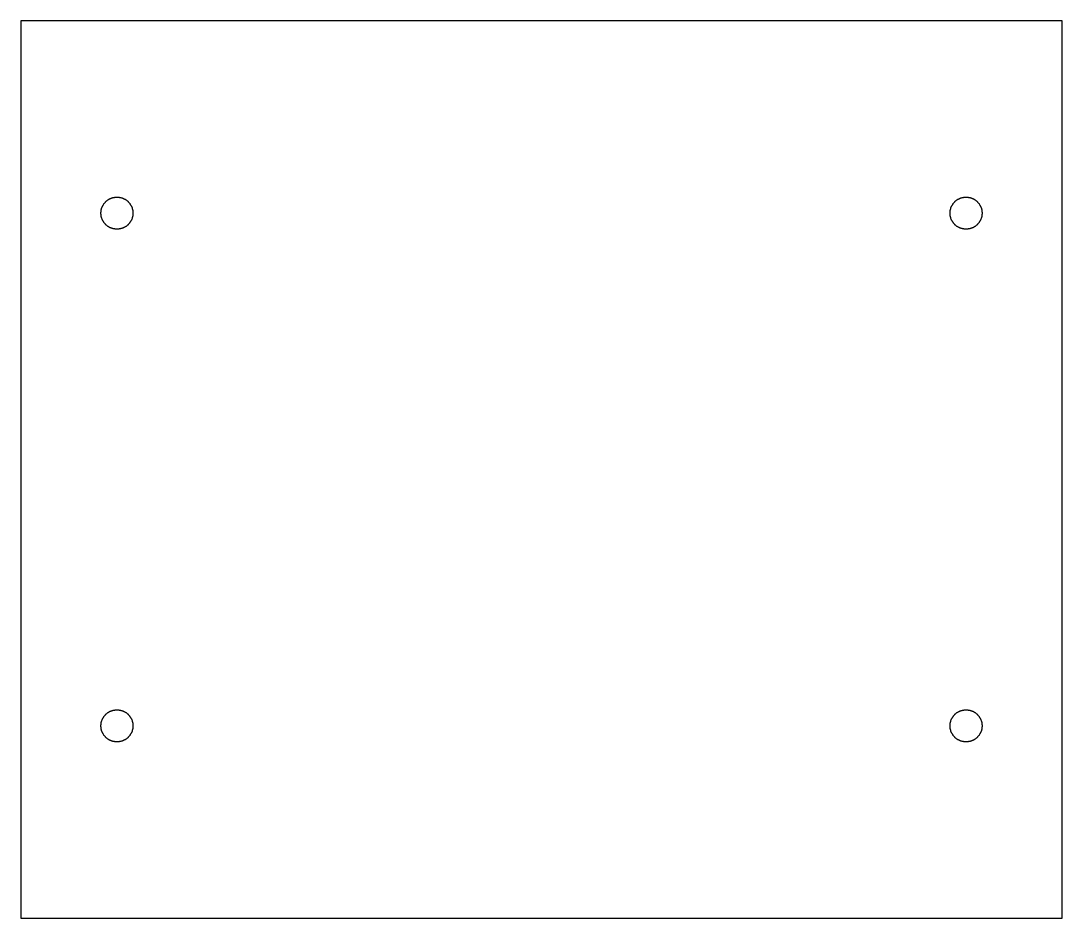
# Model space of a CAD drawing. Header units: millimetres. Extents: x -204 to 87, y -44 to 247.
# Drawn here: x -204 to -74, y 135 to 247 of the extents above; entities that cross this region are included whole.
import ezdxf

# ---------------------------------------------------------------- set-up
doc = ezdxf.new("R2010")
doc.units = ezdxf.units.MM
doc.layers.add('For Laser Cutter', color=18, linetype='Continuous', true_color=0x000000)

msp = doc.modelspace()

# ---------------------------------------------------------------- linework, layer by layer
at = {"layer": 'For Laser Cutter'}
for points in [[(-74, 247), (-204, 247), (-204, 135), (-74, 135)], [(-192, 221), (-192.04, 221), (-192.09, 221), (-192.13, 221), (-192.18, 221.01), (-192.23, 221.01), (-192.27, 221.02), (-192.32, 221.03), (-192.36, 221.03), (-192.41, 221.04), (-192.46, 221.05), (-192.5, 221.06), (-192.55, 221.08), (-192.6, 221.09), (-192.64, 221.11), (-192.69, 221.12), (-192.74, 221.14), (-192.78, 221.16), (-192.83, 221.18), (-192.87, 221.2), (-192.92, 221.22), (-192.96, 221.25), (-193.01, 221.27), (-193.05, 221.3), (-193.09, 221.33), (-193.14, 221.35), (-193.18, 221.38), (-193.22, 221.42), (-193.26, 221.45), (-193.3, 221.48), (-193.34, 221.51), (-193.38, 221.55), (-193.41, 221.59), (-193.45, 221.62), (-193.49, 221.66), (-193.52, 221.7), (-193.55, 221.74), (-193.58, 221.78), (-193.62, 221.82), (-193.65, 221.86), (-193.67, 221.91), (-193.7, 221.95), (-193.73, 221.99), (-193.75, 222.04), (-193.78, 222.08), (-193.8, 222.13), (-193.82, 222.17), (-193.84, 222.22), (-193.86, 222.26), (-193.88, 222.31), (-193.89, 222.36), (-193.91, 222.4), (-193.92, 222.45), (-193.94, 222.5), (-193.95, 222.54), (-193.96, 222.59), (-193.97, 222.64), (-193.97, 222.68), (-193.98, 222.73), (-193.99, 222.77), (-193.99, 222.82), (-194, 222.87), (-194, 222.91), (-194, 222.96), (-194, 223), (-194, 223.04), (-194, 223.09), (-194, 223.13), (-193.99, 223.18), (-193.99, 223.23), (-193.98, 223.27), (-193.97, 223.32), (-193.97, 223.36), (-193.96, 223.41), (-193.95, 223.46), (-193.94, 223.5), (-193.92, 223.55), (-193.91, 223.6), (-193.89, 223.64), (-193.88, 223.69), (-193.86, 223.74), (-193.84, 223.78), (-193.82, 223.83), (-193.8, 223.87), (-193.78, 223.92), (-193.75, 223.96), (-193.73, 224.01), (-193.7, 224.05), (-193.67, 224.09), (-193.65, 224.14), (-193.62, 224.18), (-193.58, 224.22), (-193.55, 224.26), (-193.52, 224.3), (-193.49, 224.34), (-193.45, 224.38), (-193.41, 224.41), (-193.38, 224.45), (-193.34, 224.49), (-193.3, 224.52), (-193.26, 224.55), (-193.22, 224.58), (-193.18, 224.62), (-193.14, 224.65), (-193.09, 224.67), (-193.05, 224.7), (-193.01, 224.73), (-192.96, 224.75), (-192.92, 224.78), (-192.87, 224.8), (-192.83, 224.82), (-192.78, 224.84), (-192.74, 224.86), (-192.69, 224.88), (-192.64, 224.89), (-192.6, 224.91), (-192.55, 224.92), (-192.5, 224.94), (-192.46, 224.95), (-192.41, 224.96), (-192.36, 224.97), (-192.32, 224.97), (-192.27, 224.98), (-192.23, 224.99), (-192.18, 224.99), (-192.13, 225), (-192.09, 225), (-192.04, 225), (-192, 225), (-191.96, 225), (-191.91, 225), (-191.87, 225), (-191.82, 224.99), (-191.77, 224.99), (-191.73, 224.98), (-191.68, 224.97), (-191.64, 224.97), (-191.59, 224.96), (-191.54, 224.95), (-191.5, 224.94), (-191.45, 224.92), (-191.4, 224.91), (-191.36, 224.89), (-191.31, 224.88), (-191.26, 224.86), (-191.22, 224.84), (-191.17, 224.82), (-191.13, 224.8), (-191.08, 224.78), (-191.04, 224.75), (-190.99, 224.73), (-190.95, 224.7), (-190.91, 224.67), (-190.86, 224.65), (-190.82, 224.62), (-190.78, 224.58), (-190.74, 224.55), (-190.7, 224.52), (-190.66, 224.49), (-190.62, 224.45), (-190.59, 224.41), (-190.55, 224.38), (-190.51, 224.34), (-190.48, 224.3), (-190.45, 224.26), (-190.42, 224.22), (-190.38, 224.18), (-190.35, 224.14), (-190.33, 224.09), (-190.3, 224.05), (-190.27, 224.01), (-190.25, 223.96), (-190.22, 223.92), (-190.2, 223.87), (-190.18, 223.83), (-190.16, 223.78), (-190.14, 223.74), (-190.12, 223.69), (-190.11, 223.64), (-190.09, 223.6), (-190.08, 223.55), (-190.06, 223.5), (-190.05, 223.46), (-190.04, 223.41), (-190.03, 223.36), (-190.03, 223.32), (-190.02, 223.27), (-190.01, 223.23), (-190.01, 223.18), (-190, 223.13), (-190, 223.09), (-190, 223.04), (-190, 223), (-190, 222.96), (-190, 222.91), (-190, 222.87), (-190.01, 222.82), (-190.01, 222.77), (-190.02, 222.73), (-190.03, 222.68), (-190.03, 222.64), (-190.04, 222.59), (-190.05, 222.54), (-190.06, 222.5), (-190.08, 222.45), (-190.09, 222.4), (-190.11, 222.36), (-190.12, 222.31), (-190.14, 222.26), (-190.16, 222.22), (-190.18, 222.17), (-190.2, 222.13), (-190.22, 222.08), (-190.25, 222.04), (-190.27, 221.99), (-190.3, 221.95), (-190.33, 221.91), (-190.35, 221.86), (-190.38, 221.82), (-190.42, 221.78), (-190.45, 221.74), (-190.48, 221.7), (-190.51, 221.66), (-190.55, 221.62), (-190.59, 221.59), (-190.62, 221.55), (-190.66, 221.51), (-190.7, 221.48), (-190.74, 221.45), (-190.78, 221.42), (-190.82, 221.38), (-190.86, 221.35), (-190.91, 221.33), (-190.95, 221.3), (-190.99, 221.27), (-191.04, 221.25), (-191.08, 221.22), (-191.13, 221.2), (-191.17, 221.18), (-191.22, 221.16), (-191.26, 221.14), (-191.31, 221.12), (-191.36, 221.11), (-191.4, 221.09), (-191.45, 221.08), (-191.5, 221.06), (-191.54, 221.05), (-191.59, 221.04), (-191.64, 221.03), (-191.68, 221.03), (-191.73, 221.02), (-191.77, 221.01), (-191.82, 221.01), (-191.87, 221), (-191.91, 221), (-191.96, 221)], [(-86, 221), (-86.04, 221), (-86.09, 221), (-86.13, 221), (-86.18, 221.01), (-86.23, 221.01), (-86.27, 221.02), (-86.32, 221.03), (-86.36, 221.03), (-86.41, 221.04), (-86.46, 221.05), (-86.5, 221.06), (-86.55, 221.08), (-86.6, 221.09), (-86.64, 221.11), (-86.69, 221.12), (-86.74, 221.14), (-86.78, 221.16), (-86.83, 221.18), (-86.87, 221.2), (-86.92, 221.22), (-86.96, 221.25), (-87.01, 221.27), (-87.05, 221.3), (-87.09, 221.33), (-87.14, 221.35), (-87.18, 221.38), (-87.22, 221.42), (-87.26, 221.45), (-87.3, 221.48), (-87.34, 221.51), (-87.38, 221.55), (-87.41, 221.59), (-87.45, 221.62), (-87.49, 221.66), (-87.52, 221.7), (-87.55, 221.74), (-87.58, 221.78), (-87.62, 221.82), (-87.65, 221.86), (-87.67, 221.91), (-87.7, 221.95), (-87.73, 221.99), (-87.75, 222.04), (-87.78, 222.08), (-87.8, 222.13), (-87.82, 222.17), (-87.84, 222.22), (-87.86, 222.26), (-87.88, 222.31), (-87.89, 222.36), (-87.91, 222.4), (-87.92, 222.45), (-87.94, 222.5), (-87.95, 222.54), (-87.96, 222.59), (-87.97, 222.64), (-87.97, 222.68), (-87.98, 222.73), (-87.99, 222.77), (-87.99, 222.82), (-88, 222.87), (-88, 222.91), (-88, 222.96), (-88, 223), (-88, 223.04), (-88, 223.09), (-88, 223.13), (-87.99, 223.18), (-87.99, 223.23), (-87.98, 223.27), (-87.97, 223.32), (-87.97, 223.36), (-87.96, 223.41), (-87.95, 223.46), (-87.94, 223.5), (-87.92, 223.55), (-87.91, 223.6), (-87.89, 223.64), (-87.88, 223.69), (-87.86, 223.74), (-87.84, 223.78), (-87.82, 223.83), (-87.8, 223.87), (-87.78, 223.92), (-87.75, 223.96), (-87.73, 224.01), (-87.7, 224.05), (-87.67, 224.09), (-87.65, 224.14), (-87.62, 224.18), (-87.58, 224.22), (-87.55, 224.26), (-87.52, 224.3), (-87.49, 224.34), (-87.45, 224.38), (-87.41, 224.41), (-87.38, 224.45), (-87.34, 224.49), (-87.3, 224.52), (-87.26, 224.55), (-87.22, 224.58), (-87.18, 224.62), (-87.14, 224.65), (-87.09, 224.67), (-87.05, 224.7), (-87.01, 224.73), (-86.96, 224.75), (-86.92, 224.78), (-86.87, 224.8), (-86.83, 224.82), (-86.78, 224.84), (-86.74, 224.86), (-86.69, 224.88), (-86.64, 224.89), (-86.6, 224.91), (-86.55, 224.92), (-86.5, 224.94), (-86.46, 224.95), (-86.41, 224.96), (-86.36, 224.97), (-86.32, 224.97), (-86.27, 224.98), (-86.23, 224.99), (-86.18, 224.99), (-86.13, 225), (-86.09, 225), (-86.04, 225), (-86, 225), (-85.96, 225), (-85.91, 225), (-85.87, 225), (-85.82, 224.99), (-85.77, 224.99), (-85.73, 224.98), (-85.68, 224.97), (-85.64, 224.97), (-85.59, 224.96), (-85.54, 224.95), (-85.5, 224.94), (-85.45, 224.92), (-85.4, 224.91), (-85.36, 224.89), (-85.31, 224.88), (-85.26, 224.86), (-85.22, 224.84), (-85.17, 224.82), (-85.13, 224.8), (-85.08, 224.78), (-85.04, 224.75), (-84.99, 224.73), (-84.95, 224.7), (-84.91, 224.67), (-84.86, 224.65), (-84.82, 224.62), (-84.78, 224.58), (-84.74, 224.55), (-84.7, 224.52), (-84.66, 224.49), (-84.62, 224.45), (-84.59, 224.41), (-84.55, 224.38), (-84.51, 224.34), (-84.48, 224.3), (-84.45, 224.26), (-84.42, 224.22), (-84.38, 224.18), (-84.35, 224.14), (-84.33, 224.09), (-84.3, 224.05), (-84.27, 224.01), (-84.25, 223.96), (-84.22, 223.92), (-84.2, 223.87), (-84.18, 223.83), (-84.16, 223.78), (-84.14, 223.74), (-84.12, 223.69), (-84.11, 223.64), (-84.09, 223.6), (-84.08, 223.55), (-84.06, 223.5), (-84.05, 223.46), (-84.04, 223.41), (-84.03, 223.36), (-84.03, 223.32), (-84.02, 223.27), (-84.01, 223.23), (-84.01, 223.18), (-84, 223.13), (-84, 223.09), (-84, 223.04), (-84, 223), (-84, 222.96), (-84, 222.91), (-84, 222.87), (-84.01, 222.82), (-84.01, 222.77), (-84.02, 222.73), (-84.03, 222.68), (-84.03, 222.64), (-84.04, 222.59), (-84.05, 222.54), (-84.06, 222.5), (-84.08, 222.45), (-84.09, 222.4), (-84.11, 222.36), (-84.12, 222.31), (-84.14, 222.26), (-84.16, 222.22), (-84.18, 222.17), (-84.2, 222.13), (-84.22, 222.08), (-84.25, 222.04), (-84.27, 221.99), (-84.3, 221.95), (-84.33, 221.91), (-84.35, 221.86), (-84.38, 221.82), (-84.42, 221.78), (-84.45, 221.74), (-84.48, 221.7), (-84.51, 221.66), (-84.55, 221.62), (-84.59, 221.59), (-84.62, 221.55), (-84.66, 221.51), (-84.7, 221.48), (-84.74, 221.45), (-84.78, 221.42), (-84.82, 221.38), (-84.86, 221.35), (-84.91, 221.33), (-84.95, 221.3), (-84.99, 221.27), (-85.04, 221.25), (-85.08, 221.22), (-85.13, 221.2), (-85.17, 221.18), (-85.22, 221.16), (-85.26, 221.14), (-85.31, 221.12), (-85.36, 221.11), (-85.4, 221.09), (-85.45, 221.08), (-85.5, 221.06), (-85.54, 221.05), (-85.59, 221.04), (-85.64, 221.03), (-85.68, 221.03), (-85.73, 221.02), (-85.77, 221.01), (-85.82, 221.01), (-85.87, 221), (-85.91, 221), (-85.96, 221)], [(-192, 161), (-191.96, 161), (-191.91, 161), (-191.87, 161), (-191.82, 160.99), (-191.77, 160.99), (-191.73, 160.98), (-191.68, 160.97), (-191.64, 160.97), (-191.59, 160.96), (-191.54, 160.95), (-191.5, 160.94), (-191.45, 160.92), (-191.4, 160.91), (-191.36, 160.89), (-191.31, 160.88), (-191.26, 160.86), (-191.22, 160.84), (-191.17, 160.82), (-191.13, 160.8), (-191.08, 160.78), (-191.04, 160.75), (-190.99, 160.73), (-190.95, 160.7), (-190.91, 160.67), (-190.86, 160.65), (-190.82, 160.62), (-190.78, 160.58), (-190.74, 160.55), (-190.7, 160.52), (-190.66, 160.49), (-190.62, 160.45), (-190.59, 160.41), (-190.55, 160.38), (-190.51, 160.34), (-190.48, 160.3), (-190.45, 160.26), (-190.42, 160.22), (-190.38, 160.18), (-190.35, 160.14), (-190.33, 160.09), (-190.3, 160.05), (-190.27, 160.01), (-190.25, 159.96), (-190.22, 159.92), (-190.2, 159.87), (-190.18, 159.83), (-190.16, 159.78), (-190.14, 159.74), (-190.12, 159.69), (-190.11, 159.64), (-190.09, 159.6), (-190.08, 159.55), (-190.06, 159.5), (-190.05, 159.46), (-190.04, 159.41), (-190.03, 159.36), (-190.03, 159.32), (-190.02, 159.27), (-190.01, 159.23), (-190.01, 159.18), (-190, 159.13), (-190, 159.09), (-190, 159.04), (-190, 159), (-190, 158.96), (-190, 158.91), (-190, 158.87), (-190.01, 158.82), (-190.01, 158.77), (-190.02, 158.73), (-190.03, 158.68), (-190.03, 158.64), (-190.04, 158.59), (-190.05, 158.54), (-190.06, 158.5), (-190.08, 158.45), (-190.09, 158.4), (-190.11, 158.36), (-190.12, 158.31), (-190.14, 158.26), (-190.16, 158.22), (-190.18, 158.17), (-190.2, 158.13), (-190.22, 158.08), (-190.25, 158.04), (-190.27, 157.99), (-190.3, 157.95), (-190.33, 157.91), (-190.35, 157.86), (-190.38, 157.82), (-190.42, 157.78), (-190.45, 157.74), (-190.48, 157.7), (-190.51, 157.66), (-190.55, 157.62), (-190.59, 157.59), (-190.62, 157.55), (-190.66, 157.51), (-190.7, 157.48), (-190.74, 157.45), (-190.78, 157.42), (-190.82, 157.38), (-190.86, 157.35), (-190.91, 157.33), (-190.95, 157.3), (-190.99, 157.27), (-191.04, 157.25), (-191.08, 157.22), (-191.13, 157.2), (-191.17, 157.18), (-191.22, 157.16), (-191.26, 157.14), (-191.31, 157.12), (-191.36, 157.11), (-191.4, 157.09), (-191.45, 157.08), (-191.5, 157.06), (-191.54, 157.05), (-191.59, 157.04), (-191.64, 157.03), (-191.68, 157.03), (-191.73, 157.02), (-191.77, 157.01), (-191.82, 157.01), (-191.87, 157), (-191.91, 157), (-191.96, 157), (-192, 157), (-192.04, 157), (-192.09, 157), (-192.13, 157), (-192.18, 157.01), (-192.23, 157.01), (-192.27, 157.02), (-192.32, 157.03), (-192.36, 157.03), (-192.41, 157.04), (-192.46, 157.05), (-192.5, 157.06), (-192.55, 157.08), (-192.6, 157.09), (-192.64, 157.11), (-192.69, 157.12), (-192.74, 157.14), (-192.78, 157.16), (-192.83, 157.18), (-192.87, 157.2), (-192.92, 157.22), (-192.96, 157.25), (-193.01, 157.27), (-193.05, 157.3), (-193.09, 157.33), (-193.14, 157.35), (-193.18, 157.38), (-193.22, 157.42), (-193.26, 157.45), (-193.3, 157.48), (-193.34, 157.51), (-193.38, 157.55), (-193.41, 157.59), (-193.45, 157.62), (-193.49, 157.66), (-193.52, 157.7), (-193.55, 157.74), (-193.58, 157.78), (-193.62, 157.82), (-193.65, 157.86), (-193.67, 157.91), (-193.7, 157.95), (-193.73, 157.99), (-193.75, 158.04), (-193.78, 158.08), (-193.8, 158.13), (-193.82, 158.17), (-193.84, 158.22), (-193.86, 158.26), (-193.88, 158.31), (-193.89, 158.36), (-193.91, 158.4), (-193.92, 158.45), (-193.94, 158.5), (-193.95, 158.54), (-193.96, 158.59), (-193.97, 158.64), (-193.97, 158.68), (-193.98, 158.73), (-193.99, 158.77), (-193.99, 158.82), (-194, 158.87), (-194, 158.91), (-194, 158.96), (-194, 159), (-194, 159.04), (-194, 159.09), (-194, 159.13), (-193.99, 159.18), (-193.99, 159.23), (-193.98, 159.27), (-193.97, 159.32), (-193.97, 159.36), (-193.96, 159.41), (-193.95, 159.46), (-193.94, 159.5), (-193.92, 159.55), (-193.91, 159.6), (-193.89, 159.64), (-193.88, 159.69), (-193.86, 159.74), (-193.84, 159.78), (-193.82, 159.83), (-193.8, 159.87), (-193.78, 159.92), (-193.75, 159.96), (-193.73, 160.01), (-193.7, 160.05), (-193.67, 160.09), (-193.65, 160.14), (-193.62, 160.18), (-193.58, 160.22), (-193.55, 160.26), (-193.52, 160.3), (-193.49, 160.34), (-193.45, 160.38), (-193.41, 160.41), (-193.38, 160.45), (-193.34, 160.49), (-193.3, 160.52), (-193.26, 160.55), (-193.22, 160.58), (-193.18, 160.62), (-193.14, 160.65), (-193.09, 160.67), (-193.05, 160.7), (-193.01, 160.73), (-192.96, 160.75), (-192.92, 160.78), (-192.87, 160.8), (-192.83, 160.82), (-192.78, 160.84), (-192.74, 160.86), (-192.69, 160.88), (-192.64, 160.89), (-192.6, 160.91), (-192.55, 160.92), (-192.5, 160.94), (-192.46, 160.95), (-192.41, 160.96), (-192.36, 160.97), (-192.32, 160.97), (-192.27, 160.98), (-192.23, 160.99), (-192.18, 160.99), (-192.13, 161), (-192.09, 161), (-192.04, 161)], [(-86, 161), (-85.96, 161), (-85.91, 161), (-85.87, 161), (-85.82, 160.99), (-85.77, 160.99), (-85.73, 160.98), (-85.68, 160.97), (-85.64, 160.97), (-85.59, 160.96), (-85.54, 160.95), (-85.5, 160.94), (-85.45, 160.92), (-85.4, 160.91), (-85.36, 160.89), (-85.31, 160.88), (-85.26, 160.86), (-85.22, 160.84), (-85.17, 160.82), (-85.13, 160.8), (-85.08, 160.78), (-85.04, 160.75), (-84.99, 160.73), (-84.95, 160.7), (-84.91, 160.67), (-84.86, 160.65), (-84.82, 160.62), (-84.78, 160.58), (-84.74, 160.55), (-84.7, 160.52), (-84.66, 160.49), (-84.62, 160.45), (-84.59, 160.41), (-84.55, 160.38), (-84.51, 160.34), (-84.48, 160.3), (-84.45, 160.26), (-84.42, 160.22), (-84.38, 160.18), (-84.35, 160.14), (-84.33, 160.09), (-84.3, 160.05), (-84.27, 160.01), (-84.25, 159.96), (-84.22, 159.92), (-84.2, 159.87), (-84.18, 159.83), (-84.16, 159.78), (-84.14, 159.74), (-84.12, 159.69), (-84.11, 159.64), (-84.09, 159.6), (-84.08, 159.55), (-84.06, 159.5), (-84.05, 159.46), (-84.04, 159.41), (-84.03, 159.36), (-84.03, 159.32), (-84.02, 159.27), (-84.01, 159.23), (-84.01, 159.18), (-84, 159.13), (-84, 159.09), (-84, 159.04), (-84, 159), (-84, 158.96), (-84, 158.91), (-84, 158.87), (-84.01, 158.82), (-84.01, 158.77), (-84.02, 158.73), (-84.03, 158.68), (-84.03, 158.64), (-84.04, 158.59), (-84.05, 158.54), (-84.06, 158.5), (-84.08, 158.45), (-84.09, 158.4), (-84.11, 158.36), (-84.12, 158.31), (-84.14, 158.26), (-84.16, 158.22), (-84.18, 158.17), (-84.2, 158.13), (-84.22, 158.08), (-84.25, 158.04), (-84.27, 157.99), (-84.3, 157.95), (-84.33, 157.91), (-84.35, 157.86), (-84.38, 157.82), (-84.42, 157.78), (-84.45, 157.74), (-84.48, 157.7), (-84.51, 157.66), (-84.55, 157.62), (-84.59, 157.59), (-84.62, 157.55), (-84.66, 157.51), (-84.7, 157.48), (-84.74, 157.45), (-84.78, 157.42), (-84.82, 157.38), (-84.86, 157.35), (-84.91, 157.33), (-84.95, 157.3), (-84.99, 157.27), (-85.04, 157.25), (-85.08, 157.22), (-85.13, 157.2), (-85.17, 157.18), (-85.22, 157.16), (-85.26, 157.14), (-85.31, 157.12), (-85.36, 157.11), (-85.4, 157.09), (-85.45, 157.08), (-85.5, 157.06), (-85.54, 157.05), (-85.59, 157.04), (-85.64, 157.03), (-85.68, 157.03), (-85.73, 157.02), (-85.77, 157.01), (-85.82, 157.01), (-85.87, 157), (-85.91, 157), (-85.96, 157), (-86, 157), (-86.04, 157), (-86.09, 157), (-86.13, 157), (-86.18, 157.01), (-86.23, 157.01), (-86.27, 157.02), (-86.32, 157.03), (-86.36, 157.03), (-86.41, 157.04), (-86.46, 157.05), (-86.5, 157.06), (-86.55, 157.08), (-86.6, 157.09), (-86.64, 157.11), (-86.69, 157.12), (-86.74, 157.14), (-86.78, 157.16), (-86.83, 157.18), (-86.87, 157.2), (-86.92, 157.22), (-86.96, 157.25), (-87.01, 157.27), (-87.05, 157.3), (-87.09, 157.33), (-87.14, 157.35), (-87.18, 157.38), (-87.22, 157.42), (-87.26, 157.45), (-87.3, 157.48), (-87.34, 157.51), (-87.38, 157.55), (-87.41, 157.59), (-87.45, 157.62), (-87.49, 157.66), (-87.52, 157.7), (-87.55, 157.74), (-87.58, 157.78), (-87.62, 157.82), (-87.65, 157.86), (-87.67, 157.91), (-87.7, 157.95), (-87.73, 157.99), (-87.75, 158.04), (-87.78, 158.08), (-87.8, 158.13), (-87.82, 158.17), (-87.84, 158.22), (-87.86, 158.26), (-87.88, 158.31), (-87.89, 158.36), (-87.91, 158.4), (-87.92, 158.45), (-87.94, 158.5), (-87.95, 158.54), (-87.96, 158.59), (-87.97, 158.64), (-87.97, 158.68), (-87.98, 158.73), (-87.99, 158.77), (-87.99, 158.82), (-88, 158.87), (-88, 158.91), (-88, 158.96), (-88, 159), (-88, 159.04), (-88, 159.09), (-88, 159.13), (-87.99, 159.18), (-87.99, 159.23), (-87.98, 159.27), (-87.97, 159.32), (-87.97, 159.36), (-87.96, 159.41), (-87.95, 159.46), (-87.94, 159.5), (-87.92, 159.55), (-87.91, 159.6), (-87.89, 159.64), (-87.88, 159.69), (-87.86, 159.74), (-87.84, 159.78), (-87.82, 159.83), (-87.8, 159.87), (-87.78, 159.92), (-87.75, 159.96), (-87.73, 160.01), (-87.7, 160.05), (-87.67, 160.09), (-87.65, 160.14), (-87.62, 160.18), (-87.58, 160.22), (-87.55, 160.26), (-87.52, 160.3), (-87.49, 160.34), (-87.45, 160.38), (-87.41, 160.41), (-87.38, 160.45), (-87.34, 160.49), (-87.3, 160.52), (-87.26, 160.55), (-87.22, 160.58), (-87.18, 160.62), (-87.14, 160.65), (-87.09, 160.67), (-87.05, 160.7), (-87.01, 160.73), (-86.96, 160.75), (-86.92, 160.78), (-86.87, 160.8), (-86.83, 160.82), (-86.78, 160.84), (-86.74, 160.86), (-86.69, 160.88), (-86.64, 160.89), (-86.6, 160.91), (-86.55, 160.92), (-86.5, 160.94), (-86.46, 160.95), (-86.41, 160.96), (-86.36, 160.97), (-86.32, 160.97), (-86.27, 160.98), (-86.23, 160.99), (-86.18, 160.99), (-86.13, 161), (-86.09, 161), (-86.04, 161)]]:
    msp.add_lwpolyline(points, close=True, dxfattribs=at)

doc.saveas('drawing.dxf')
